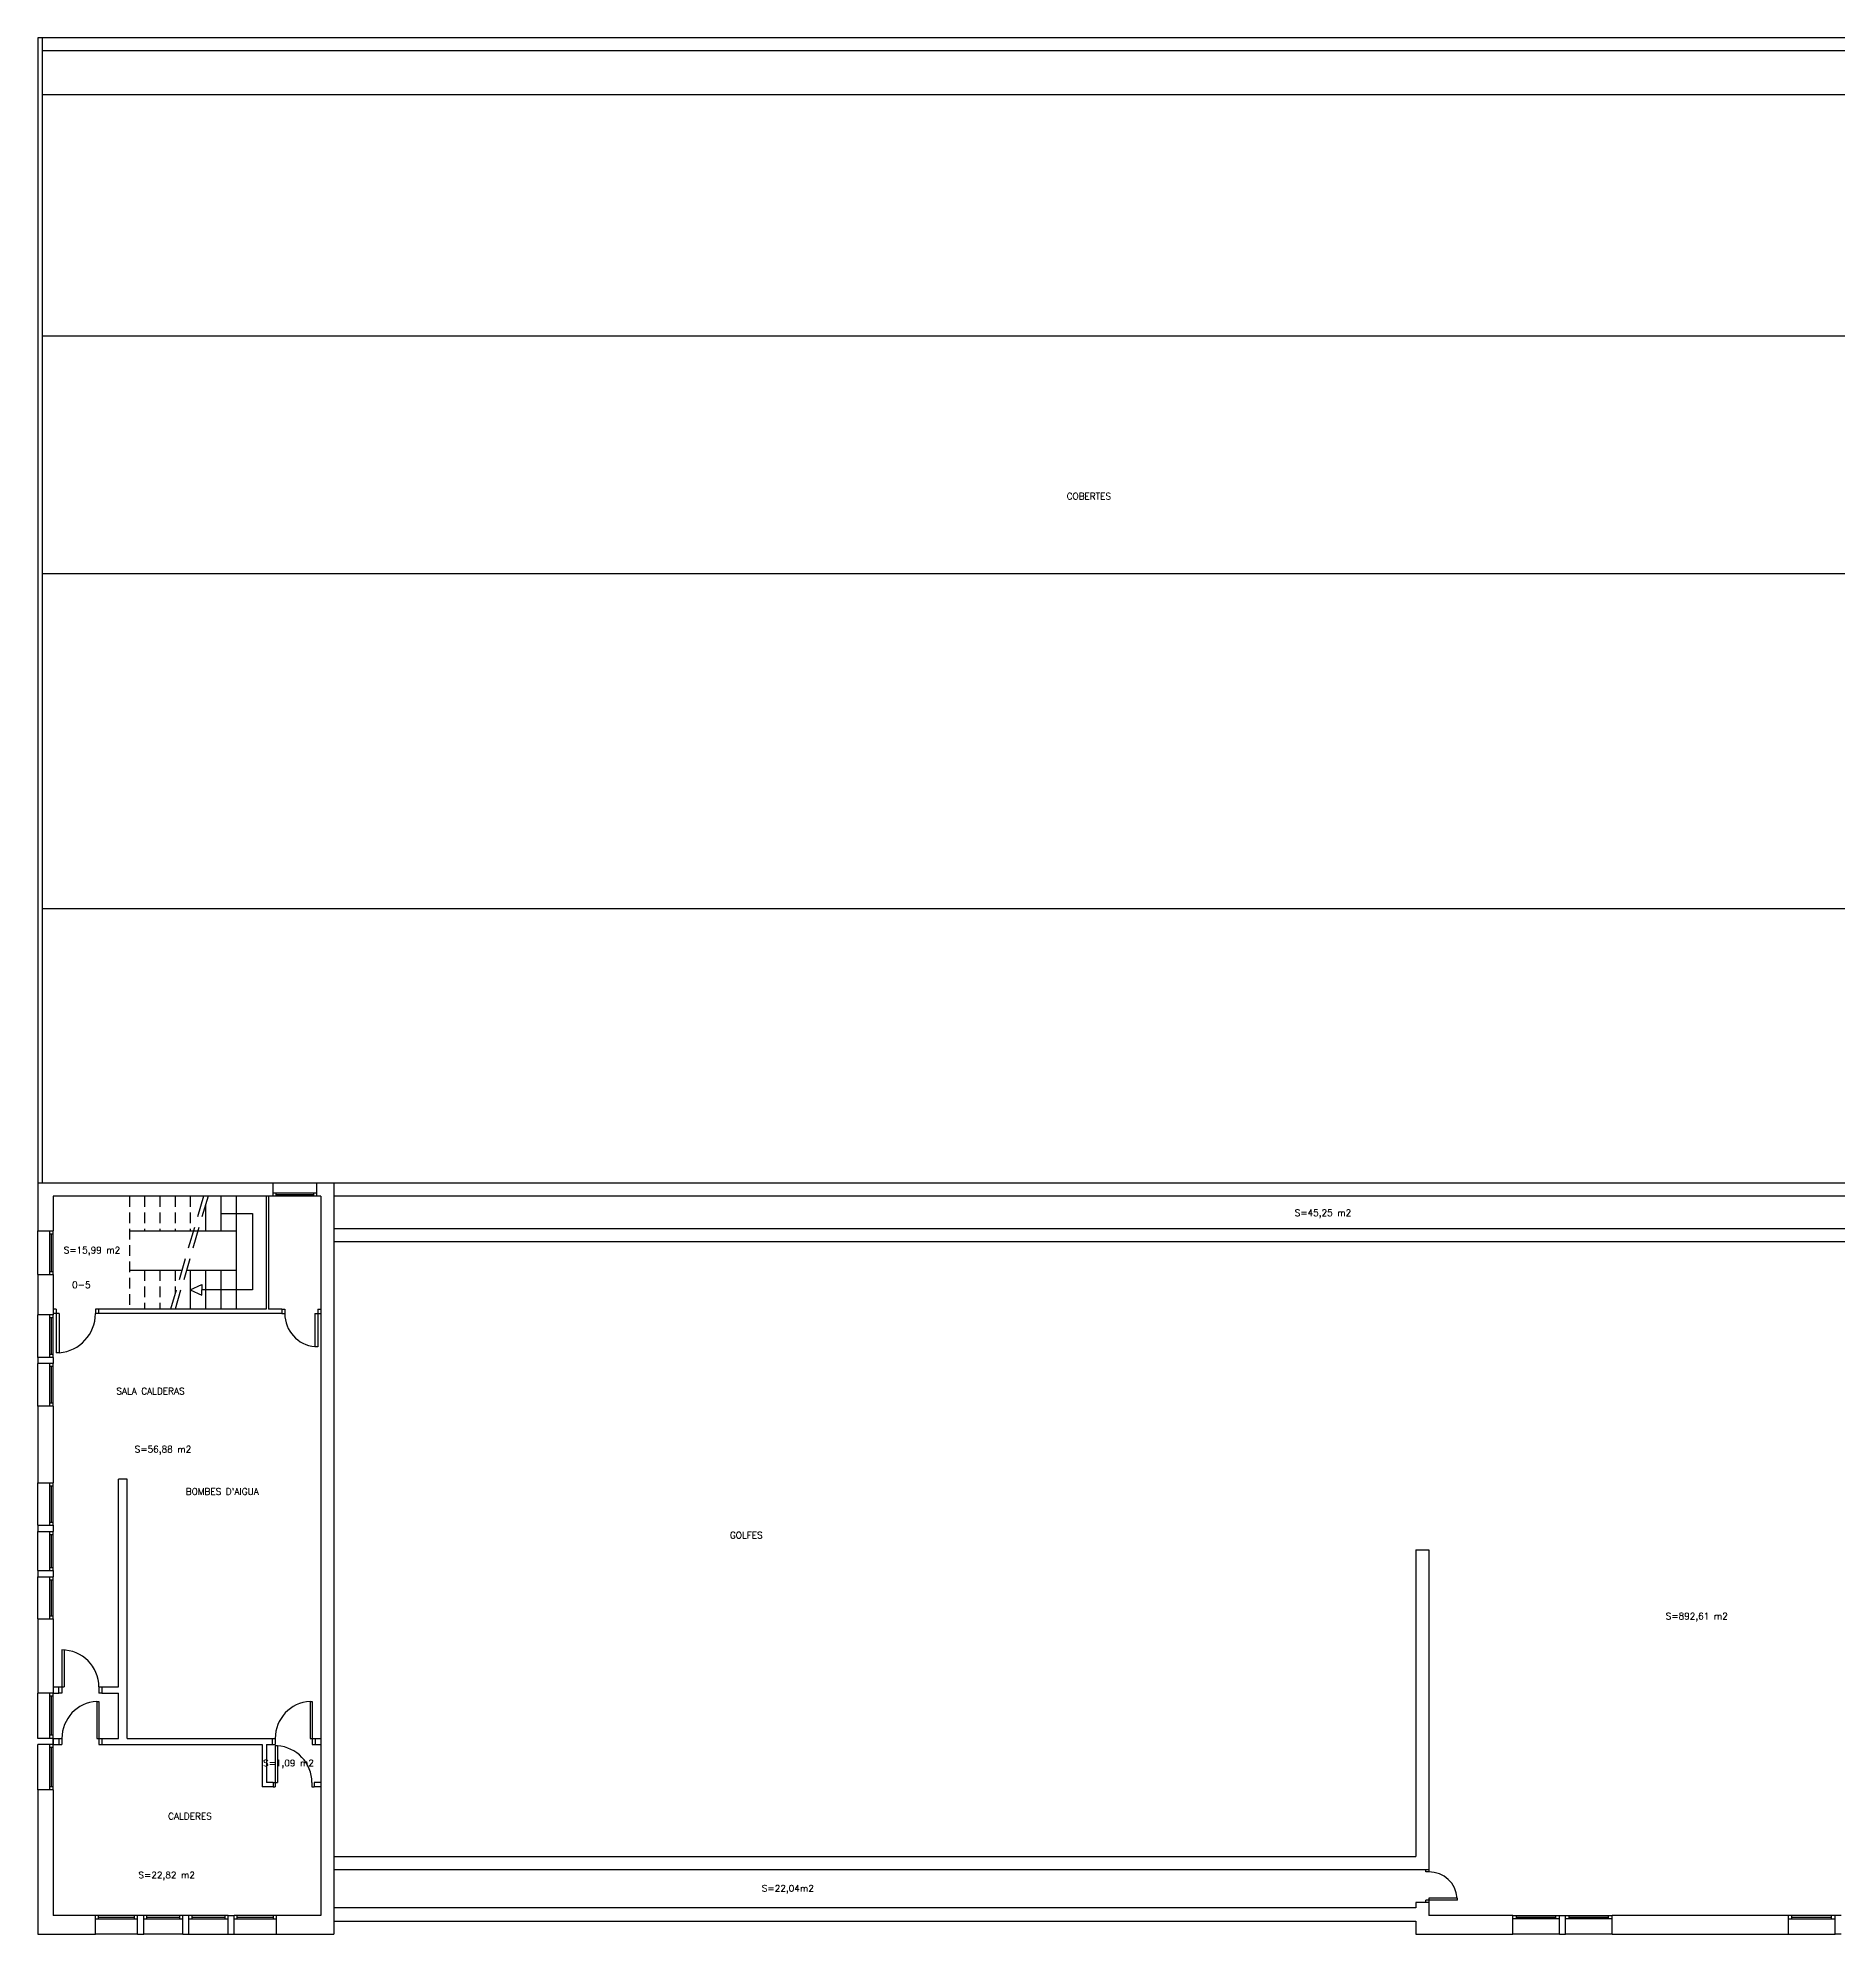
# Model space of a CAD drawing. Extents: x 188 to 272, y -39 to 198.
# Drawn here: x 189.55 to 230.9, y 154.33 to 197.88 of the extents above; entities that cross this region are included whole.
import ezdxf

# ---------------------------------------------------------------- set-up
doc = ezdxf.new("R2010")
doc.units = 0
doc.header["$MEASUREMENT"] = 0
doc.linetypes.add('RAYITAS', pattern=[0.375, 0.25, -0.125])
doc.linetypes.add('TRAZOS', pattern=[0.75, 0.5, -0.25])
for name, color, linetype in [('ESCA', 4, 'CONTINUOUS'), ('MURO', 1, 'CONTINUOUS'), ('PUER', 5, 'CONTINUOUS'), ('SUP', 7, 'CONTINUOUS'), ('TABI', 3, 'CONTINUOUS'), ('TEXT', 7, 'CONTINUOUS'), ('VENT', 2, 'CONTINUOUS')]:
    doc.layers.add(name, color=color, linetype=linetype)
doc.styles.add('SIMPLEX', font='simplex.shx')
doc.styles.add('SIMPLEX8', font='simplex.shx')

msp = doc.modelspace()

# ---------------------------------------------------------------- linework, layer by layer
at = {"layer": 'ESCA', "color": 4, "linetype": 'RAYITAS'}
for p, q in [((191.65, 171.281), (191.65, 168.681)), ((192, 171.281), (192, 170.481)), ((192.35, 171.281), (192.35, 170.481)), ((192.7, 171.281), (192.7, 170.481)), ((193.05, 171.281), (193.05, 170.481)), ((192, 169.581), (192, 168.681)), ((192.35, 169.581), (192.35, 168.681)), ((192.7, 169.581), (192.7, 169.038))]:
    msp.add_line(p, q, dxfattribs=at)
at = {"layer": 'ESCA', "linetype": 'TRAZOS'}
for p, q in [((193.354, 171.281), (192.596, 168.681)), ((193.458, 171.281), (192.7, 168.681))]:
    msp.add_line(p, q, dxfattribs=at)
at = {"layer": 'ESCA', "color": 4}
for p, q in [((193.75, 171.281), (193.75, 170.481)), ((194.1, 171.281), (194.1, 168.681)), ((193.4, 171.081), (193.4, 170.481)), ((191.65, 170.481), (194.1, 170.481)), ((191.65, 169.581), (192.858, 169.581)), ((192.962, 169.581), (194.1, 169.581)), ((193.05, 169.581), (193.05, 168.681)), ((193.4, 169.581), (193.4, 168.681)), ((193.75, 169.581), (193.75, 168.681))]:
    msp.add_line(p, q, dxfattribs=at)
at = {"layer": 'ESCA'}
for p, q in [((193.75, 170.881), (194.475, 170.881)), ((194.475, 170.881), (194.475, 169.128)), ((193.05, 169.128), (193.315, 169.248)), ((193.05, 169.128), (193.315, 169.008)), ((193.315, 169.248), (193.315, 169.128)), ((194.475, 169.128), (193.315, 169.128)), ((193.315, 169.008), (193.315, 169.128))]:
    msp.add_line(p, q, dxfattribs=at)
at = {"layer": 'MURO', "color": 7}
for p, q in [((189.55, 197.881), (189.55, 171.581)), ((240.12, 197.881), (189.55, 197.881)), ((189.65, 197.881), (189.65, 171.581)), ((240.12, 197.581), (189.65, 197.581)), ((240.12, 196.571), (189.65, 196.571)), ((240.12, 191.031), (189.65, 191.031)), ((240.12, 185.571), (189.65, 185.571)), ((240.12, 177.881), (189.65, 177.881))]:
    msp.add_line(p, q, dxfattribs=at)
at = {"layer": 'MURO'}
for p, q in [((194.945, 171.581), (189.55, 171.581)), ((189.55, 171.581), (189.55, 170.481)), ((189.9, 171.281), (189.9, 170.481)), ((194.945, 171.281), (189.9, 171.281)), ((194.945, 171.581), (194.945, 171.281)), ((195.95, 171.581), (195.95, 171.281)), ((254.17, 171.581), (195.95, 171.581)), ((196.05, 171.281), (195.95, 171.281)), ((196.05, 171.281), (196.05, 154.761)), ((196.35, 171.581), (196.35, 154.331)), ((264.47, 171.281), (196.35, 171.281)), ((189.55, 170.481), (189.9, 170.481)), ((258.77, 170.531), (196.35, 170.531)), ((258.77, 170.231), (196.35, 170.231)), ((189.55, 169.481), (189.9, 169.481)), ((189.55, 169.481), (189.55, 168.556)), ((189.9, 169.481), (189.9, 168.556)), ((189.9, 168.556), (189.55, 168.556)), ((189.9, 167.576), (189.55, 167.576)), ((189.55, 167.576), (189.55, 167.436)), ((189.9, 167.436), (189.55, 167.436)), ((189.9, 167.576), (189.9, 167.436)), ((189.9, 166.456), (189.55, 166.456)), ((189.55, 166.456), (189.55, 164.694)), ((189.9, 166.456), (189.9, 164.694)), ((189.55, 164.694), (189.9, 164.694)), ((189.55, 163.724), (189.9, 163.724)), ((189.55, 163.724), (189.55, 163.581)), ((189.55, 163.581), (189.9, 163.581)), ((189.9, 163.724), (189.9, 163.581)), ((221.2, 163.156), (221.5, 163.156)), ((221.2, 163.156), (221.2, 156.111)), ((221.5, 163.156), (221.5, 155.811)), ((189.55, 162.681), (189.9, 162.681)), ((189.55, 162.681), (189.55, 162.538)), ((189.55, 162.538), (189.9, 162.538)), ((189.9, 162.681), (189.9, 162.538)), ((189.55, 161.568), (189.9, 161.568)), ((189.55, 161.568), (189.55, 159.866)), ((189.9, 161.568), (189.9, 159.866)), ((189.9, 159.866), (189.55, 159.866)), ((189.9, 158.826), (189.55, 158.826)), ((189.9, 158.686), (189.55, 158.686)), ((189.9, 158.826), (189.9, 158.686)), ((189.9, 157.646), (189.55, 157.646)), ((189.55, 157.646), (189.55, 154.331)), ((189.9, 157.646), (189.9, 154.761)), ((196.35, 156.111), (221.2, 156.111)), ((196.35, 155.811), (221.5, 155.811)), ((221.2, 155.057), (221.2, 154.931)), ((221.5, 155.057), (221.2, 155.057)), ((221.5, 155.157), (221.5, 154.761)), ((190.87, 154.761), (189.9, 154.761)), ((190.87, 154.331), (190.87, 154.761)), ((191.84, 154.331), (191.84, 154.761)), ((191.98, 154.761), (191.84, 154.761)), ((191.98, 154.331), (191.98, 154.761)), ((192.88, 154.331), (192.88, 154.761)), ((193.02, 154.761), (192.88, 154.761)), ((193.02, 154.331), (193.02, 154.761)), ((193.92, 154.331), (193.92, 154.761)), ((193.92, 154.761), (194.06, 154.761)), ((194.06, 154.331), (194.06, 154.761)), ((196.05, 154.761), (195.03, 154.761)), ((195.03, 154.331), (195.03, 154.761)), ((221.2, 154.931), (196.35, 154.931)), ((196.35, 154.631), (221.2, 154.631)), ((221.2, 154.631), (221.2, 154.331)), ((223.43, 154.761), (221.5, 154.761)), ((223.43, 154.331), (223.43, 154.761)), ((224.5, 154.331), (224.5, 154.761)), ((224.5, 154.761), (224.64, 154.761)), ((224.64, 154.331), (224.64, 154.761)), ((229.76, 154.761), (225.71, 154.761)), ((225.71, 154.331), (225.71, 154.761)), ((229.76, 154.331), (229.76, 154.761)), ((230.97, 154.761), (230.83, 154.761)), ((230.83, 154.331), (230.83, 154.761)), ((189.55, 154.331), (190.87, 154.331)), ((191.84, 154.331), (191.98, 154.331)), ((192.88, 154.331), (193.02, 154.331)), ((193.92, 154.331), (194.06, 154.331)), ((195.03, 154.331), (196.35, 154.331)), ((221.2, 154.331), (223.43, 154.331)), ((224.5, 154.331), (224.64, 154.331)), ((225.71, 154.331), (229.76, 154.331)), ((230.97, 154.331), (230.83, 154.331))]:
    msp.add_line(p, q, dxfattribs=at)
at = {"layer": 'PUER'}
for p, q in [((189.97, 168.681), (189.9, 168.681)), ((190.04, 168.581), (189.9, 168.581)), ((189.97, 168.681), (189.97, 167.684)), ((190.04, 168.581), (190.04, 167.684)), ((190.87, 168.681), (190.87, 168.581)), ((190.94, 168.681), (190.87, 168.681)), ((190.94, 168.581), (190.87, 168.581)), ((190.94, 168.681), (190.94, 168.581)), ((195.15, 168.681), (195.22, 168.681)), ((195.15, 168.681), (195.15, 168.581)), ((195.15, 168.581), (195.22, 168.581)), ((195.22, 168.681), (195.22, 168.581)), ((195.91, 168.581), (195.91, 167.824)), ((195.91, 168.581), (196.05, 168.581)), ((195.98, 168.681), (195.98, 167.821)), ((195.98, 168.681), (196.05, 168.681)), ((190.04, 167.684), (189.97, 167.684)), ((195.91, 167.824), (195.98, 167.824)), ((190.1, 160.856), (190.1, 159.866)), ((190.15, 160.855), (190.15, 160.006)), ((190.03, 160.006), (190.15, 160.006)), ((190.03, 159.866), (190.03, 160.006)), ((190.1, 159.866), (190.03, 159.866)), ((190.95, 160.006), (190.95, 159.866)), ((190.95, 160.006), (191.02, 160.006)), ((191.02, 159.866), (190.95, 159.866)), ((191.02, 160.006), (191.02, 159.866)), ((190.9, 159.676), (190.9, 158.826)), ((190.9, 159.676), (190.95, 159.676)), ((190.95, 159.676), (190.95, 158.686)), ((195.8, 159.676), (195.8, 158.826)), ((195.8, 159.676), (195.85, 159.676)), ((195.85, 159.676), (195.85, 158.686)), ((190.03, 158.826), (190.1, 158.826)), ((190.03, 158.826), (190.03, 158.686)), ((190.03, 158.686), (190.1, 158.686)), ((190.1, 158.826), (190.1, 158.686)), ((190.9, 158.826), (191.02, 158.826)), ((190.95, 158.686), (191.02, 158.686)), ((191.02, 158.826), (191.02, 158.686)), ((194.93, 158.826), (195, 158.826)), ((194.93, 158.826), (194.93, 158.686)), ((194.93, 158.686), (195, 158.686)), ((195, 158.826), (195, 158.686)), ((195, 158.654), (195, 157.711)), ((195.05, 158.654), (195, 158.654)), ((195.05, 158.654), (195.05, 157.811)), ((195.8, 158.826), (195.92, 158.826)), ((195.85, 158.686), (195.92, 158.686)), ((195.92, 158.826), (195.92, 158.686)), ((194.95, 157.811), (194.95, 157.711)), ((194.95, 157.811), (195.05, 157.811)), ((194.95, 157.711), (194.95, 157.711)), ((194.95, 157.711), (194.95, 157.711)), ((194.95, 157.711), (195, 157.711)), ((195.844, 157.811), (195.844, 157.711)), ((195.844, 157.711), (195.894, 157.711)), ((195.894, 157.811), (195.894, 157.711)), ((221.43, 155.761), (221.43, 155.811)), ((221.5, 155.761), (221.43, 155.761)), ((221.5, 155.811), (221.5, 155.761)), ((222.154, 155.107), (221.43, 155.107)), ((221.43, 155.057), (221.43, 155.107)), ((222.152, 155.157), (221.5, 155.157)), ((221.5, 155.157), (221.5, 155.057)), ((222.152, 155.157), (222.152, 155.107))]:
    msp.add_line(p, q, dxfattribs=at)
for centre, radius, start, end in [((189.97, 168.581), 0.9, 274.4608, 0), ((195.98, 168.581), 0.76, 180, 264.7153), ((190.1, 160.006, 0), 0.85, 0, 90), ((190.95, 158.826, -0.003), 0.85, 93.3723, 180), ((195.85, 158.826, 0.002), 0.85, 93.3723, 180), ((195, 157.811), 0.844, 0, 86.6041), ((221.5, 155.107), 0.654, 4.3863, 90)]:
    msp.add_arc(centre, radius, start, end, dxfattribs=at)
at = {"layer": 'TABI'}
for p, q in [((194.795, 171.281), (194.795, 168.681)), ((194.845, 171.281), (194.845, 168.681)), ((194.795, 168.681), (190.94, 168.681)), ((195.15, 168.581), (190.94, 168.581)), ((195.15, 168.681), (194.845, 168.681)), ((191.6, 164.781), (191.4, 164.781)), ((191.4, 160.006), (191.4, 164.781)), ((191.6, 158.826), (191.6, 164.781)), ((189.9, 160.006), (190.03, 160.006)), ((189.9, 159.866), (190.03, 159.866)), ((191.02, 160.006), (191.4, 160.006)), ((191.02, 159.866), (191.4, 159.866)), ((191.4, 158.826), (191.4, 159.866)), ((189.9, 158.826), (190.03, 158.826)), ((189.9, 158.686), (190.03, 158.686)), ((191.02, 158.826), (191.4, 158.826)), ((191.02, 158.686), (194.7, 158.686)), ((191.6, 158.826), (194.93, 158.826)), ((194.7, 158.686), (194.7, 157.711)), ((194.8, 158.686), (194.8, 157.811)), ((194.8, 158.686), (194.93, 158.686)), ((195.92, 158.826), (196.05, 158.826)), ((195.92, 158.686), (196.05, 158.686)), ((194.95, 157.711), (194.7, 157.711)), ((194.95, 157.811), (194.8, 157.811)), ((196.05, 157.811), (195.894, 157.811)), ((196.05, 157.711), (195.894, 157.711))]:
    msp.add_line(p, q, dxfattribs=at)
at = {"layer": 'VENT'}
for p, q in [((195.95, 171.581), (194.945, 171.581)), ((195.95, 171.351), (194.945, 171.351)), ((195.95, 171.281), (194.945, 171.281)), ((195.015, 171.351), (195.015, 171.281)), ((195.015, 171.316), (195.88, 171.316)), ((195.88, 171.351), (195.88, 171.281)), ((189.55, 169.481), (189.55, 170.481)), ((189.82, 169.481), (189.82, 170.481)), ((189.82, 170.411), (189.9, 170.411)), ((189.86, 169.551), (189.86, 170.411)), ((189.9, 169.481), (189.9, 170.481)), ((189.82, 169.551), (189.9, 169.551)), ((189.55, 167.576), (189.55, 168.556)), ((189.82, 167.576), (189.82, 168.556)), ((189.9, 167.576), (189.9, 168.556)), ((189.9, 168.486), (189.82, 168.486)), ((189.86, 167.646), (189.86, 168.486)), ((189.55, 166.456), (189.55, 167.436)), ((189.9, 167.646), (189.82, 167.646)), ((189.82, 166.456), (189.82, 167.436)), ((189.9, 167.366), (189.82, 167.366)), ((189.86, 166.526), (189.86, 167.366)), ((189.9, 166.456), (189.9, 167.436)), ((189.9, 166.526), (189.82, 166.526)), ((189.55, 163.724), (189.55, 164.694)), ((189.82, 163.724), (189.82, 164.694)), ((189.82, 164.624), (189.9, 164.624)), ((189.86, 163.794), (189.86, 164.624)), ((189.9, 163.724), (189.9, 164.694)), ((189.82, 163.794), (189.9, 163.794)), ((189.55, 162.681), (189.55, 163.581)), ((189.82, 162.681), (189.82, 163.581)), ((189.82, 163.511), (189.9, 163.511)), ((189.86, 162.751), (189.86, 163.511)), ((189.9, 162.681), (189.9, 163.581)), ((189.55, 161.568), (189.55, 162.538)), ((189.82, 162.751), (189.9, 162.751)), ((189.82, 161.568), (189.82, 162.538)), ((189.82, 162.468), (189.9, 162.468)), ((189.86, 161.638), (189.86, 162.468)), ((189.9, 161.568), (189.9, 162.538)), ((189.82, 161.638), (189.9, 161.638)), ((189.55, 158.826), (189.55, 159.866)), ((189.82, 158.826), (189.82, 159.866)), ((189.9, 157.646), (189.9, 159.866)), ((189.9, 158.826), (189.9, 159.866)), ((189.9, 159.796), (189.82, 159.796)), ((189.86, 158.896), (189.86, 159.796)), ((189.55, 157.646), (189.55, 158.686)), ((189.9, 158.896), (189.82, 158.896)), ((189.82, 157.646), (189.82, 158.686)), ((189.9, 158.616), (189.82, 158.616)), ((189.86, 157.716), (189.86, 158.616)), ((189.9, 157.646), (189.9, 158.686)), ((189.9, 157.716), (189.82, 157.716)), ((190.94, 154.671), (190.94, 154.761)), ((190.94, 154.716), (191.77, 154.716)), ((191.77, 154.671), (191.77, 154.761)), ((192.05, 154.671), (192.05, 154.761)), ((192.05, 154.716), (192.81, 154.716)), ((192.81, 154.671), (192.81, 154.761)), ((193.09, 154.671), (193.09, 154.761)), ((193.09, 154.716), (193.85, 154.716)), ((193.85, 154.671), (193.85, 154.761)), ((194.13, 154.671), (194.13, 154.761)), ((194.13, 154.716), (194.96, 154.716)), ((194.96, 154.671), (194.96, 154.761)), ((223.43, 154.761), (224.5, 154.761)), ((224.5, 154.681), (223.43, 154.681)), ((223.51, 154.681), (223.51, 154.761)), ((223.51, 154.721), (224.42, 154.721)), ((224.42, 154.681), (224.42, 154.761)), ((224.64, 154.761), (225.71, 154.761)), ((225.71, 154.681), (224.64, 154.681)), ((224.72, 154.681), (224.72, 154.761)), ((224.72, 154.721), (225.63, 154.721)), ((225.63, 154.681), (225.63, 154.761)), ((230.83, 154.761), (229.76, 154.761)), ((229.76, 154.681), (230.83, 154.681)), ((229.84, 154.681), (229.84, 154.761)), ((229.84, 154.721), (230.75, 154.721)), ((230.75, 154.681), (230.75, 154.761)), ((224.5, 154.331), (223.43, 154.331)), ((225.71, 154.331), (224.64, 154.331)), ((229.76, 154.331), (230.83, 154.331))]:
    msp.add_line(p, q, dxfattribs=at)
at = {"layer": 'VENT', "color": 2}
for p, q in [((191.84, 154.761), (190.87, 154.761)), ((191.84, 154.671), (190.87, 154.671)), ((192.88, 154.761), (191.98, 154.761)), ((192.88, 154.671), (191.98, 154.671)), ((193.92, 154.761), (193.02, 154.761)), ((193.92, 154.671), (193.02, 154.671)), ((195.03, 154.761), (194.06, 154.761)), ((195.03, 154.671), (194.06, 154.671)), ((191.84, 154.331), (190.87, 154.331)), ((192.88, 154.331), (191.98, 154.331)), ((193.02, 154.331), (193.92, 154.331)), ((194.06, 154.331), (195.03, 154.331))]:
    msp.add_line(p, q, dxfattribs=at)

# ---------------------------------------------------------------- texts
at = {"layer": 'SUP', "color": 7}
for s, style, p in [('S=45,25 m2', 'SIMPLEX8', (218.418, 170.823)), ('S=56,88 m2', 'SIMPLEX8', (191.773, 165.391)), ('S=892,61 m2', 'SIMPLEX', (226.94, 161.559)), ('S=1,09 m2', 'SIMPLEX8', (194.719, 158.185)), ('S=22,82 m2', 'SIMPLEX8', (191.858, 155.612)), ('S=22,04m2', 'SIMPLEX8', (206.178, 155.307))]:
    msp.add_text(s, height=0.15, dxfattribs=dict(at, style=style)).set_placement(p)
at = {"layer": 'TEXT', "color": 7, "style": 'SIMPLEX8'}
for s, p in [('COBERTES', (213.179, 187.281)), ('S=15,99 m2', (190.142, 169.966)), ('0-5', (190.336, 169.167)), ('SALA CALDERAS', (191.351, 166.727)), ("BOMBES D'AIGUA", (192.945, 164.421)), ('GOLFES', (205.445, 163.418)), ('CALDERES', (192.541, 156.964))]:
    msp.add_text(s, height=0.15, dxfattribs=at).set_placement(p)

doc.saveas('drawing.dxf')
